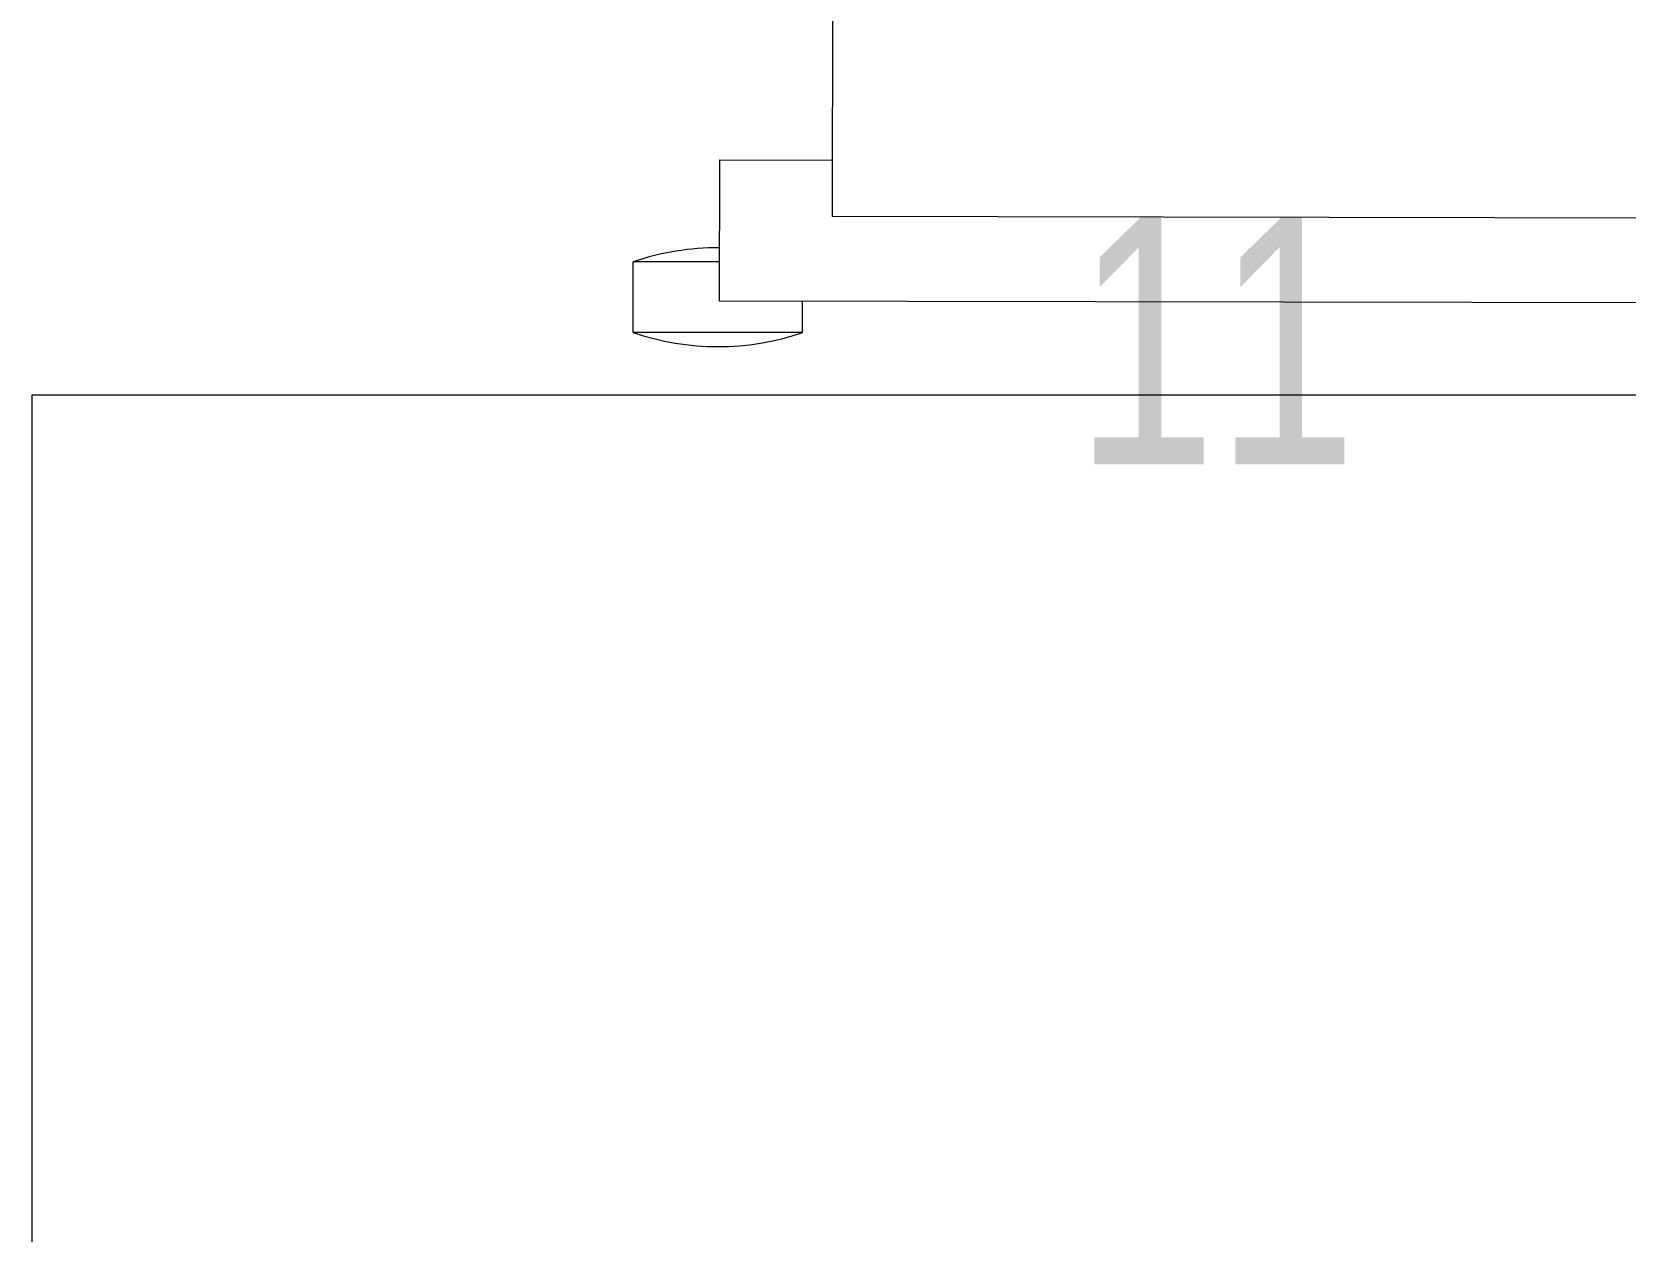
# Model space of a CAD drawing. Header units: inches. Extents: x -12418 to 57169, y -29325 to 19878.
# Drawn here: x 47954 to 48518, y -12142 to -11717 of the extents above; entities that cross this region are included whole.
import ezdxf

# ---------------------------------------------------------------- set-up
doc = ezdxf.new("R2010")
doc.units = ezdxf.units.IN
doc.header["$LTSCALE"] = 25
doc.header["$MEASUREMENT"] = 0
doc.linetypes.add('DASHDOT', pattern=[25.4, 12.7, -6.35, 0, -6.35])
for name, color, linetype, lineweight in [('00-Ground Floor$0$72_EGR_EQP_TAG', 142, 'Continuous', 5), ('00-Ground Floor$0$LOADING', 253, 'Continuous', 5), ('E-LITE-CLNG-CNDT', 6, 'DASHDOT', 35)]:
    doc.layers.add(name, color=color, linetype=linetype, lineweight=lineweight)
doc.styles.add('00-Ground Floor$0$X3G_ENTITY_257CFD', font='swisscl.ttf', dxfattribs={"height": 200})

# ---------------------------------------------------------------- blocks, each defined once
blk = doc.blocks.new('00-Ground Floor$0$workstation')
at = {"layer": '00-Ground Floor$0$LOADING'}
for p, q in [((2855.414, -990.761, 0), (2855.412, -991.872, 0)), ((2855.414, -990.761, 0), (2861.414, -990.771, 0)), ((2861.414, -990.771, 0), (2861.41, -993.271, 0)), ((2800.355, -991.781, 0), (2858.355, -991.877, 0)), ((2858.355, -991.877, 0), (2858.347, -996.877, 0)), ((2858.353, -993.266, 0), (2861.41, -993.271, 0)), ((2804.35, -994.788, 0), (2854.35, -994.87, 0)), ((2854.35, -994.87, 0), (2854.249, -1055.87, 0)), ((2858.347, -996.877, 0), (2854.347, -996.87, 0))]:
    blk.add_line(p, q, dxfattribs=at)
for centre, start, end in [((2858.4, -999.516, 0), 70.9805, 108.8298), ((2858.425, -984.516, 0), 269.5485, 288.8298)]:
    blk.add_arc(centre, 9.25, start, end, dxfattribs=at)
blk = doc.blocks.new('00-Ground Floor')
at = {"layer": '00-Ground Floor$0$LOADING', "elevation": 0}
blk.add_lwpolyline([(47953.81, -11846.05), (47953.81, -12776.05), (48803.81, -12776.05), (48803.81, -11846.05), (47953.81, -11846.05)], dxfattribs=at)
at = {"layer": '00-Ground Floor$0$LOADING', "xscale": 10, "yscale": 10, "zscale": 10, "rotation": 180}
blk.add_blockref('00-Ground Floor$0$workstation', (76780.98, -21731.53, 0), dxfattribs=at)
at = {"layer": '00-Ground Floor$0$72_EGR_EQP_TAG', "insert": (48373.29, -11783.05, 0), "char_height": 87.473, "attachment_point": 2, "style": '00-Ground Floor$0$X3G_ENTITY_257CFD'}
blk.add_mtext('11', dxfattribs=at)

msp = doc.modelspace()

# ---------------------------------------------------------------- block references
at = {"layer": 'E-LITE-CLNG-CNDT'}
msp.add_blockref('00-Ground Floor', (0, 0), dxfattribs=at)

doc.saveas('drawing.dxf')
